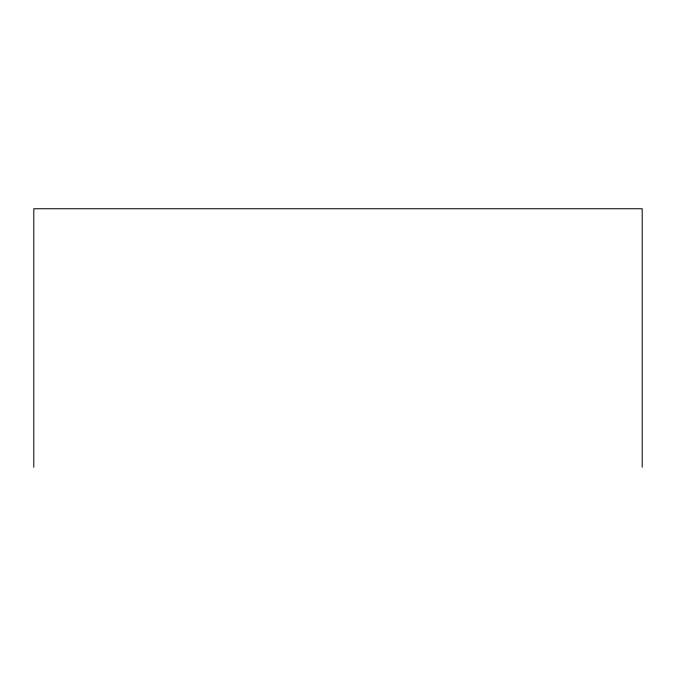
<?xml version="1.0" encoding="UTF-8"?>
<svg xmlns="http://www.w3.org/2000/svg" width="676" height="676" viewBox="0 0 676 676"><rect width="100%" height="100%" fill="white"/><g stroke="black" fill="none" stroke-linecap="round" stroke-linejoin="round"><path stroke-width="1.01" d="M642.2 467.26L642.2 208.74L33.8 208.74L33.8 467.26"/></g></svg>
